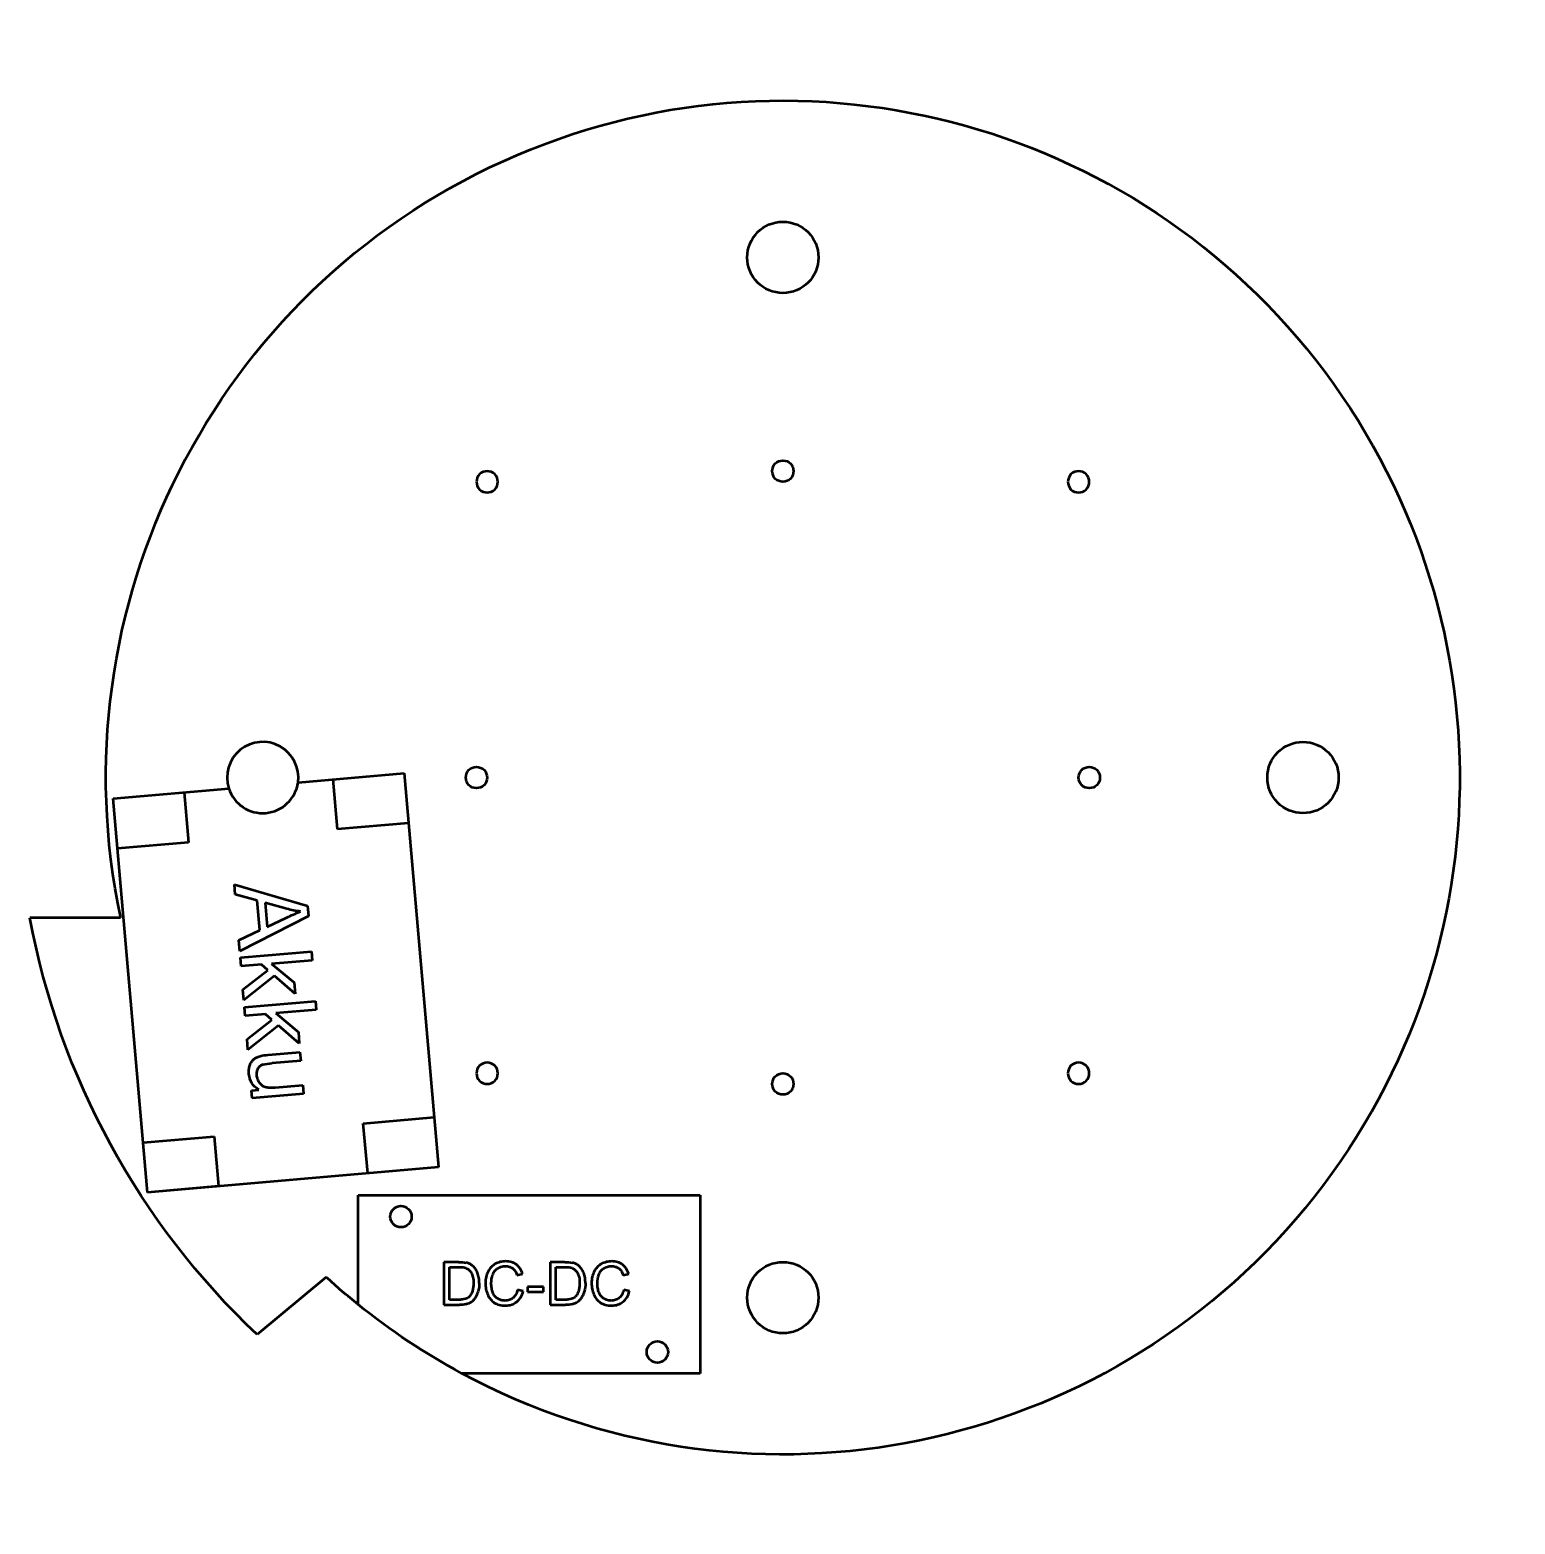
# Model space of a CAD drawing. Header units: millimetres. Extents: x 100 to 309, y 53 to 263.
import ezdxf

# ---------------------------------------------------------------- set-up
doc = ezdxf.new("R2010")
doc.units = ezdxf.units.MM
doc.header["$LTSCALE"] = 0.75
doc.layers.add('Visible', color=7, linetype='Continuous', lineweight=50)

msp = doc.modelspace()

# ---------------------------------------------------------------- linework, layer by layer
at = {"layer": 'Visible', "extrusion": (0, 0, -1)}
for p, q in [((138.07, 156.93), (152.95, 158.23)), ((143.62, 150.34), (143.01, 157.36)), ((152.95, 158.23), (157.79, 102.94)), ((112.12, 154.66), (128.36, 156.08)), ((122.09, 155.53), (122.7, 148.51)), ((116.96, 99.36), (112.12, 154.66)), ((153.57, 151.21), (143.62, 150.34)), ((122.7, 148.51), (112.73, 147.64)), ((129.14, 142.58), (139.42, 139.58)), ((129.25, 141.18), (129.14, 142.58)), ((132.36, 140.33), (129.25, 141.18)), ((132.71, 136.17), (132.36, 140.33)), ((133.47, 140.04), (133.75, 136.66)), ((136.48, 139.19), (133.47, 140.04)), ((139.42, 139.58), (139.54, 138.16)), ((113.18, 137.92), (100.44, 137.92)), ((139.54, 138.16), (129.91, 133.25)), ((133.75, 136.66), (136.42, 137.93)), ((129.78, 134.76), (132.71, 136.17)), ((129.91, 133.25), (129.78, 134.76)), ((129.98, 132.35), (139.95, 133.17)), ((130.08, 131.13), (129.98, 132.35)), ((139.95, 133.17), (140.05, 131.95)), ((132.95, 131.36), (130.08, 131.13)), ((130.35, 127.88), (133.85, 130.57)), ((133.85, 130.57), (132.95, 131.36)), ((140.05, 131.95), (134.37, 131.48)), ((134.37, 131.48), (137.54, 128.83)), ((134.77, 129.78), (130.48, 126.37)), ((137.67, 127.24), (134.77, 129.78)), ((137.54, 128.83), (137.67, 127.24)), ((130.48, 126.37), (130.35, 127.88)), ((130.56, 125.39), (140.53, 126.21)), ((140.53, 126.21), (140.63, 124.99)), ((130.66, 124.16), (130.56, 125.39)), ((133.52, 124.4), (130.66, 124.16)), ((134.42, 123.61), (133.52, 124.4)), ((140.63, 124.99), (134.94, 124.52)), ((134.94, 124.52), (138.12, 121.87)), ((130.93, 120.91), (134.42, 123.61)), ((135.34, 122.82), (131.05, 119.41)), ((138.25, 120.28), (135.34, 122.82)), ((138.12, 121.87), (138.25, 120.28)), ((131.05, 119.41), (130.93, 120.91)), ((133.88, 118.69), (138.35, 119.06)), ((138.45, 117.83), (134.45, 117.5)), ((138.35, 119.06), (138.45, 117.83)), ((131.53, 113.7), (132.59, 113.79)), ((131.62, 112.61), (131.53, 113.7)), ((134.87, 114.11), (138.73, 114.43)), ((138.73, 114.43), (138.84, 113.2)), ((138.84, 113.2), (131.62, 112.61)), ((147.23, 109.07), (157.18, 109.94)), ((147.85, 102.07), (147.23, 109.07)), ((116.34, 106.37), (126.31, 107.24)), ((126.31, 107.24), (126.92, 100.26)), ((157.79, 102.94), (116.96, 99.36)), ((126.92, 100.26), (116.96, 99.39)), ((146.52, 83.63), (146.52, 98.98)), ((146.52, 98.98), (194.52, 98.98)), ((194.52, 98.98), (194.52, 73.98)), ((158.55, 89.61), (158.55, 83.61)), ((160.62, 89.61), (158.55, 89.61)), ((159.35, 88.9), (160.61, 88.9)), ((159.35, 84.31), (159.35, 88.9)), ((173.45, 89.61), (173.45, 83.61)), ((175.52, 89.61), (173.45, 89.61)), ((174.24, 88.9), (175.51, 88.9)), ((174.24, 84.31), (174.24, 88.9)), ((142.02, 87.49), (132.34, 79.43)), ((168.8, 87.78), (169.58, 87.96)), ((170.28, 86.15), (170.28, 85.41)), ((172.54, 86.15), (170.28, 86.15)), ((172.54, 85.41), (172.54, 86.15)), ((183.69, 87.78), (184.48, 87.96)), ((160.63, 84.31), (159.35, 84.31)), ((169.68, 85.51), (168.89, 85.71)), ((170.28, 85.41), (172.54, 85.41)), ((175.53, 84.31), (174.24, 84.31)), ((184.58, 85.51), (183.78, 85.71)), ((158.55, 83.61), (160.72, 83.61)), ((173.45, 83.61), (175.62, 83.61)), ((194.52, 73.98), (161.05, 73.98))]:
    msp.add_line(p, q, dxfattribs=at)
at = {"layer": 'Visible'}
for centre, radius in [((206.12, 230.61), 5), ((206.12, 200.61), 1.5), ((279.12, 157.61), 5), ((163.12, 157.61), 1.5), ((249.12, 157.61), 1.5), ((206.12, 114.61), 1.5), ((152.52, 95.98), 1.5), ((206.12, 84.61), 5), ((188.52, 76.98), 1.5)]:
    msp.add_circle(centre, radius, dxfattribs=at)
at = {"layer": 'Visible', "extrusion": (0, 0, -1)}
for centre in [(-164.62, 199.11), (-247.62, 199.11), (-164.62, 116.11), (-247.62, 116.11)]:
    msp.add_circle(centre, 1.5, dxfattribs=at)
for centre, radius, start, end in [((-206.12, 157.61), 95, 348.0395, 298.3233), ((-148.38, 113.31), 27.37, 64.0906, 68.68), ((-139.89, 151.47), 12.75, 276.563, 285.4918), ((-206.12, 157.61), 107.5, 313.3425, 349.4473), ((-134.23, 112.46), 6.23, 76.2407, 86.8096), ((-134.8, 110.35), 7.16, 76.7566, 87.1594), ((-160.75, 84.59), 5.01, 88.4646, 100.7356), ((-175.65, 84.59), 5.01, 88.4646, 100.7356), ((-206.12, 157.61), 95, 308.857, 312.4328), ((-159.32, 86.58), 4.19, 179.1231, 195.8886), ((-168.78, 86.66), 3.58, 359.9071, 18.6543), ((-174.22, 86.58), 4.19, 179.1231, 195.8885), ((-183.68, 86.66), 3.58, 359.9069, 18.6544), ((-206.12, 157.61), 95, 298.3233, 308.857), ((-160.77, 87.69), 4.09, 257.1317, 270.749), ((-175.67, 87.69), 4.09, 257.1316, 270.7491)]:
    msp.add_arc(centre, radius, start, end, dxfattribs=at)
at = {"layer": 'Visible'}
for start, end in [(352.1909, 197.8091), (197.8091, 352.1909)]:
    msp.add_arc((133.12, 157.61), 5, start, end, dxfattribs=at)
for points, knots in [([(131.32, 117.19), (131.39, 117.37), (131.51, 117.7), (131.75, 117.95), (131.87, 118.07)], [0, 0, 0, 0, 0.0557988, 0.1039723, 0.1039723, 0.1039723, 0.1039723]), ([(131.87, 118.07), (131.99, 118.16), (132.26, 118.36), (132.58, 118.46), (132.74, 118.52)], [0, 0, 0, 0, 0.04728895, 0.09919017, 0.09919017, 0.09919017, 0.09919017]), ([(131.17, 115.98), (131.17, 116.19), (131.15, 116.6), (131.26, 117), (131.32, 117.19)], [0, 0, 0, 0, 0.0622916, 0.1228835, 0.1228835, 0.1228835, 0.1228835]), ([(132.59, 113.79), (132.2, 114.06), (131.45, 114.61), (131.26, 115.53), (131.17, 115.98)], [0, 0, 0, 0, 0.135766, 0.2694537, 0.2694537, 0.2694537, 0.2694537]), ([(132.45, 116.77), (132.38, 116.63), (132.23, 116.33), (132.24, 116), (132.25, 115.82)], [0, 0, 0, 0, 0.04678873, 0.09807434, 0.09807434, 0.09807434, 0.09807434]), ([(132.25, 115.82), (132.27, 115.64), (132.33, 115.28), (132.52, 114.97), (132.61, 114.81)], [0, 0, 0, 0, 0.0540126, 0.1084592, 0.1084592, 0.1084592, 0.1084592]), ([(133.16, 117.32), (133.02, 117.26), (132.73, 117.14), (132.54, 116.89), (132.45, 116.77)], [0, 0, 0, 0, 0.04685695, 0.09203362, 0.09203362, 0.09203362, 0.09203362]), ([(132.61, 114.81), (132.73, 114.67), (132.95, 114.4), (133.28, 114.26), (133.44, 114.19)], [0, 0, 0, 0, 0.0531729, 0.1046091, 0.1046091, 0.1046091, 0.1046091]), ([(133.44, 114.19), (133.64, 114.15), (134.11, 114.05), (134.59, 114.09), (134.87, 114.11)], [0, 0, 0, 0, 0.0616475, 0.1435722, 0.1435722, 0.1435722, 0.1435722]), ([(160.61, 88.9), (160.81, 88.9), (161.16, 88.9), (161.5, 88.81), (161.63, 88.78)], [-0.1038116, -0.1038116, -0.1038116, -0.1038116, -0.0426499, 0, 0, 0, 0]), ([(161.63, 88.78), (161.78, 88.7), (162.09, 88.54), (162.28, 88.25), (162.39, 88.1)], [-0.1025332, -0.1025332, -0.1025332, -0.1025332, -0.0543397, 0, 0, 0, 0]), ([(162.57, 89.09), (162.44, 89.19), (162.17, 89.38), (161.85, 89.47), (161.69, 89.52)], [-0.09865635, -0.09865635, -0.09865635, -0.09865635, -0.05061008, 0, 0, 0, 0]), ([(162.39, 88.1), (162.48, 87.9), (162.68, 87.44), (162.69, 86.93), (162.69, 86.65)], [-0.1492626, -0.1492626, -0.1492626, -0.1492626, -0.0835944, 0, 0, 0, 0]), ([(163.28, 88.07), (163.19, 88.26), (163.02, 88.65), (162.72, 88.95), (162.57, 89.09)], [-0.1257607, -0.1257607, -0.1257607, -0.1257607, -0.061714, 0, 0, 0, 0]), ([(164.74, 88.29), (164.63, 88.04), (164.41, 87.51), (164.39, 86.95), (164.38, 86.65)], [-0.1685815, -0.1685815, -0.1685815, -0.1685815, -0.0881943, 0, 0, 0, 0]), ([(165.75, 89.35), (165.55, 89.21), (165.12, 88.94), (164.87, 88.5), (164.74, 88.29)], [-0.1487636, -0.1487636, -0.1487636, -0.1487636, -0.0751734, 0, 0, 0, 0]), ([(165.38, 87.81), (165.46, 87.98), (165.6, 88.33), (165.89, 88.58), (166.04, 88.7)], [-0.1118232, -0.1118232, -0.1118232, -0.1118232, -0.0554229, 0, 0, 0, 0]), ([(167.21, 89.71), (166.95, 89.69), (166.44, 89.67), (165.98, 89.45), (165.75, 89.35)], [-0.1511608, -0.1511608, -0.1511608, -0.1511608, -0.0745494, 0, 0, 0, 0]), ([(166.04, 88.7), (166.21, 88.79), (166.56, 89), (166.98, 89.02), (167.19, 89.03)], [-0.1217851, -0.1217851, -0.1217851, -0.1217851, -0.0640277, 0, 0, 0, 0]), ([(167.19, 89.03), (167.38, 89.02), (167.74, 89), (168.05, 88.82), (168.19, 88.73)], [-0.1056578, -0.1056578, -0.1056578, -0.1056578, -0.0501056, 0, 0, 0, 0]), ([(168.72, 89.25), (168.5, 89.38), (168.04, 89.66), (167.49, 89.69), (167.21, 89.71)], [-0.1603585, -0.1603585, -0.1603585, -0.1603585, -0.0836671, 0, 0, 0, 0]), ([(168.19, 88.73), (168.32, 88.61), (168.6, 88.34), (168.73, 87.98), (168.8, 87.78)], [-0.1143295, -0.1143295, -0.1143295, -0.1143295, -0.062096, 0, 0, 0, 0]), ([(169.58, 87.96), (169.49, 88.22), (169.31, 88.72), (168.91, 89.08), (168.72, 89.25)], [-0.1568594, -0.1568594, -0.1568594, -0.1568594, -0.0758544, 0, 0, 0, 0]), ([(175.51, 88.9), (175.71, 88.9), (176.06, 88.9), (176.39, 88.81), (176.53, 88.78)], [-0.1038116, -0.1038116, -0.1038116, -0.1038116, -0.04265, 0, 0, 0, 0]), ([(176.53, 88.78), (176.68, 88.7), (176.98, 88.54), (177.18, 88.25), (177.28, 88.1)], [-0.1025331, -0.1025331, -0.1025331, -0.1025331, -0.0543398, 0, 0, 0, 0]), ([(177.47, 89.09), (177.34, 89.19), (177.07, 89.38), (176.75, 89.47), (176.59, 89.52)], [-0.09865637, -0.09865637, -0.09865637, -0.09865637, -0.05061002, 0, 0, 0, 0]), ([(177.28, 88.1), (177.37, 87.9), (177.58, 87.44), (177.59, 86.93), (177.59, 86.65)], [-0.1492625, -0.1492625, -0.1492625, -0.1492625, -0.0835944, 0, 0, 0, 0]), ([(178.18, 88.07), (178.09, 88.26), (177.92, 88.65), (177.61, 88.95), (177.47, 89.09)], [-0.1257607, -0.1257607, -0.1257607, -0.1257607, -0.061714, 0, 0, 0, 0]), ([(179.63, 88.29), (179.53, 88.04), (179.31, 87.51), (179.29, 86.95), (179.27, 86.65)], [-0.1685815, -0.1685815, -0.1685815, -0.1685815, -0.0881944, 0, 0, 0, 0]), ([(180.65, 89.35), (180.44, 89.21), (180.02, 88.94), (179.76, 88.5), (179.63, 88.29)], [-0.1487636, -0.1487636, -0.1487636, -0.1487636, -0.0751735, 0, 0, 0, 0]), ([(180.28, 87.81), (180.36, 87.98), (180.5, 88.33), (180.79, 88.58), (180.93, 88.7)], [-0.1118232, -0.1118232, -0.1118232, -0.1118232, -0.0554228, 0, 0, 0, 0]), ([(182.11, 89.71), (181.85, 89.69), (181.34, 89.67), (180.88, 89.45), (180.65, 89.35)], [-0.1511606, -0.1511606, -0.1511606, -0.1511606, -0.0745495, 0, 0, 0, 0]), ([(180.93, 88.7), (181.1, 88.79), (181.46, 89), (181.87, 89.02), (182.09, 89.03)], [-0.1217852, -0.1217852, -0.1217852, -0.1217852, -0.0640279, 0, 0, 0, 0]), ([(182.09, 89.03), (182.28, 89.02), (182.64, 89), (182.94, 88.82), (183.09, 88.73)], [-0.1056578, -0.1056578, -0.1056578, -0.1056578, -0.0501056, 0, 0, 0, 0]), ([(183.62, 89.25), (183.4, 89.38), (182.93, 89.66), (182.39, 89.69), (182.11, 89.71)], [-0.1603585, -0.1603585, -0.1603585, -0.1603585, -0.0836671, 0, 0, 0, 0]), ([(183.09, 88.73), (183.22, 88.61), (183.49, 88.34), (183.62, 87.98), (183.69, 87.78)], [-0.1143295, -0.1143295, -0.1143295, -0.1143295, -0.062096, 0, 0, 0, 0]), ([(184.48, 87.96), (184.38, 88.22), (184.21, 88.72), (183.81, 89.08), (183.62, 89.25)], [-0.1568595, -0.1568595, -0.1568595, -0.1568595, -0.0758546, 0, 0, 0, 0]), ([(162.69, 86.65), (162.69, 86.44), (162.68, 86.05), (162.58, 85.67), (162.54, 85.5)], [-0.1170517, -0.1170517, -0.1170517, -0.1170517, -0.0540533, 0, 0, 0, 0]), ([(163.51, 86.64), (163.51, 86.89), (163.49, 87.38), (163.35, 87.84), (163.28, 88.07)], [-0.1451514, -0.1451514, -0.1451514, -0.1451514, -0.0691559, 0, 0, 0, 0]), ([(164.38, 86.65), (164.39, 86.37), (164.41, 85.82), (164.6, 85.3), (164.69, 85.04)], [-0.1647849, -0.1647849, -0.1647849, -0.1647849, -0.0812222, 0, 0, 0, 0]), ([(165.42, 85.32), (165.35, 85.52), (165.22, 85.96), (165.2, 86.41), (165.2, 86.66)], [-0.1360645, -0.1360645, -0.1360645, -0.1360645, -0.0718913, 0, 0, 0, 0]), ([(177.59, 86.65), (177.59, 86.44), (177.58, 86.05), (177.48, 85.67), (177.44, 85.5)], [-0.1170517, -0.1170517, -0.1170517, -0.1170517, -0.0540533, 0, 0, 0, 0]), ([(178.41, 86.64), (178.4, 86.89), (178.39, 87.38), (178.24, 87.84), (178.18, 88.07)], [-0.1451513, -0.1451513, -0.1451513, -0.1451513, -0.0691559, 0, 0, 0, 0]), ([(179.27, 86.65), (179.29, 86.37), (179.31, 85.82), (179.5, 85.3), (179.59, 85.04)], [-0.1647849, -0.1647849, -0.1647849, -0.1647849, -0.0812222, 0, 0, 0, 0]), ([(180.32, 85.32), (180.25, 85.52), (180.11, 85.96), (180.1, 86.41), (180.09, 86.66)], [-0.1360645, -0.1360645, -0.1360645, -0.1360645, -0.0718913, 0, 0, 0, 0]), ([(161.56, 84.43), (161.43, 84.39), (161.12, 84.32), (160.81, 84.32), (160.63, 84.31)], [-0.09402879, -0.09402879, -0.09402879, -0.09402879, -0.05302222, 0, 0, 0, 0]), ([(162.1, 84.74), (162.02, 84.67), (161.86, 84.54), (161.66, 84.46), (161.56, 84.43)], [-0.06259391, -0.06259391, -0.06259391, -0.06259391, -0.03312557, 0, 0, 0, 0]), ([(161.68, 83.71), (161.81, 83.75), (162.07, 83.81), (162.29, 83.95), (162.4, 84.01)], [-0.07798296, -0.07798296, -0.07798296, -0.07798296, -0.03709978, 0, 0, 0, 0]), ([(162.54, 85.5), (162.48, 85.35), (162.38, 85.07), (162.19, 84.84), (162.1, 84.74)], [-0.08834968, -0.08834968, -0.08834968, -0.08834968, -0.04155248, 0, 0, 0, 0]), ([(162.4, 84.01), (162.5, 84.08), (162.7, 84.24), (162.86, 84.45), (162.94, 84.55)], [-0.07743279, -0.07743279, -0.07743279, -0.07743279, -0.04047554, 0, 0, 0, 0]), ([(162.94, 84.55), (163.03, 84.68), (163.2, 84.96), (163.3, 85.26), (163.35, 85.43)], [-0.09681817, -0.09681817, -0.09681817, -0.09681817, -0.05156688, 0, 0, 0, 0]), ([(164.69, 85.04), (164.81, 84.81), (165.03, 84.36), (165.43, 84.05), (165.62, 83.9)], [-0.1488114, -0.1488114, -0.1488114, -0.1488114, -0.0721177, 0, 0, 0, 0]), ([(166.11, 84.47), (165.96, 84.57), (165.66, 84.8), (165.5, 85.14), (165.42, 85.32)], [-0.1115561, -0.1115561, -0.1115561, -0.1115561, -0.0574464, 0, 0, 0, 0]), ([(165.62, 83.9), (165.85, 83.78), (166.34, 83.53), (166.9, 83.52), (167.2, 83.5)], [-0.1643514, -0.1643514, -0.1643514, -0.1643514, -0.0884959, 0, 0, 0, 0]), ([(167.13, 84.18), (166.95, 84.2), (166.59, 84.22), (166.27, 84.38), (166.11, 84.47)], [-0.1067597, -0.1067597, -0.1067597, -0.1067597, -0.0533916, 0, 0, 0, 0]), ([(168.26, 84.57), (168.1, 84.46), (167.75, 84.23), (167.34, 84.2), (167.13, 84.18)], [-0.1212564, -0.1212564, -0.1212564, -0.1212564, -0.0623426, 0, 0, 0, 0]), ([(167.2, 83.5), (167.49, 83.52), (168.07, 83.56), (168.55, 83.87), (168.78, 84.02)], [-0.1691908, -0.1691908, -0.1691908, -0.1691908, -0.0817321, 0, 0, 0, 0]), ([(168.89, 85.71), (168.83, 85.48), (168.71, 85.04), (168.4, 84.72), (168.26, 84.57)], [-0.1320939, -0.1320939, -0.1320939, -0.1320939, -0.0615389, 0, 0, 0, 0]), ([(168.78, 84.02), (168.98, 84.22), (169.41, 84.64), (169.59, 85.21), (169.68, 85.51)], [-0.1765602, -0.1765602, -0.1765602, -0.1765602, -0.0930165, 0, 0, 0, 0]), ([(176.46, 84.43), (176.32, 84.39), (176.02, 84.32), (175.7, 84.32), (175.53, 84.31)], [-0.09402874, -0.09402874, -0.09402874, -0.09402874, -0.05302216, 0, 0, 0, 0]), ([(177, 84.74), (176.92, 84.67), (176.76, 84.54), (176.56, 84.46), (176.46, 84.43)], [-0.06259398, -0.06259398, -0.06259398, -0.06259398, -0.0331256, 0, 0, 0, 0]), ([(176.58, 83.71), (176.71, 83.75), (176.96, 83.81), (177.19, 83.95), (177.3, 84.01)], [-0.07798294, -0.07798294, -0.07798294, -0.07798294, -0.03709964, 0, 0, 0, 0]), ([(177.44, 85.5), (177.38, 85.35), (177.28, 85.07), (177.09, 84.84), (177, 84.74)], [-0.08834967, -0.08834967, -0.08834967, -0.08834967, -0.04155245, 0, 0, 0, 0]), ([(177.3, 84.01), (177.39, 84.08), (177.6, 84.24), (177.76, 84.45), (177.84, 84.55)], [-0.07743281, -0.07743281, -0.07743281, -0.07743281, -0.04047556, 0, 0, 0, 0]), ([(177.84, 84.55), (177.92, 84.68), (178.1, 84.96), (178.2, 85.26), (178.25, 85.43)], [-0.09681821, -0.09681821, -0.09681821, -0.09681821, -0.05156692, 0, 0, 0, 0]), ([(179.59, 85.04), (179.71, 84.81), (179.93, 84.36), (180.32, 84.05), (180.52, 83.9)], [-0.1488115, -0.1488115, -0.1488115, -0.1488115, -0.0721177, 0, 0, 0, 0]), ([(181.01, 84.47), (180.86, 84.57), (180.56, 84.8), (180.4, 85.14), (180.32, 85.32)], [-0.1115561, -0.1115561, -0.1115561, -0.1115561, -0.0574464, 0, 0, 0, 0]), ([(180.52, 83.9), (180.75, 83.78), (181.24, 83.53), (181.8, 83.52), (182.09, 83.5)], [-0.1643513, -0.1643513, -0.1643513, -0.1643513, -0.0884959, 0, 0, 0, 0]), ([(182.03, 84.18), (181.85, 84.2), (181.49, 84.22), (181.17, 84.38), (181.01, 84.47)], [-0.1067596, -0.1067596, -0.1067596, -0.1067596, -0.0533917, 0, 0, 0, 0]), ([(183.16, 84.57), (182.99, 84.46), (182.65, 84.23), (182.24, 84.2), (182.03, 84.18)], [-0.1212565, -0.1212565, -0.1212565, -0.1212565, -0.0623425, 0, 0, 0, 0]), ([(182.09, 83.5), (182.39, 83.52), (182.96, 83.56), (183.45, 83.87), (183.68, 84.02)], [-0.1691908, -0.1691908, -0.1691908, -0.1691908, -0.0817321, 0, 0, 0, 0]), ([(183.78, 85.71), (183.72, 85.48), (183.61, 85.04), (183.3, 84.72), (183.16, 84.57)], [-0.1320938, -0.1320938, -0.1320938, -0.1320938, -0.0615388, 0, 0, 0, 0]), ([(183.68, 84.02), (183.88, 84.22), (184.31, 84.64), (184.49, 85.21), (184.58, 85.51)], [-0.1765603, -0.1765603, -0.1765603, -0.1765603, -0.0930165, 0, 0, 0, 0])]:
    msp.add_open_spline(points, degree=3, knots=knots, dxfattribs=at)

doc.saveas('drawing.dxf')
